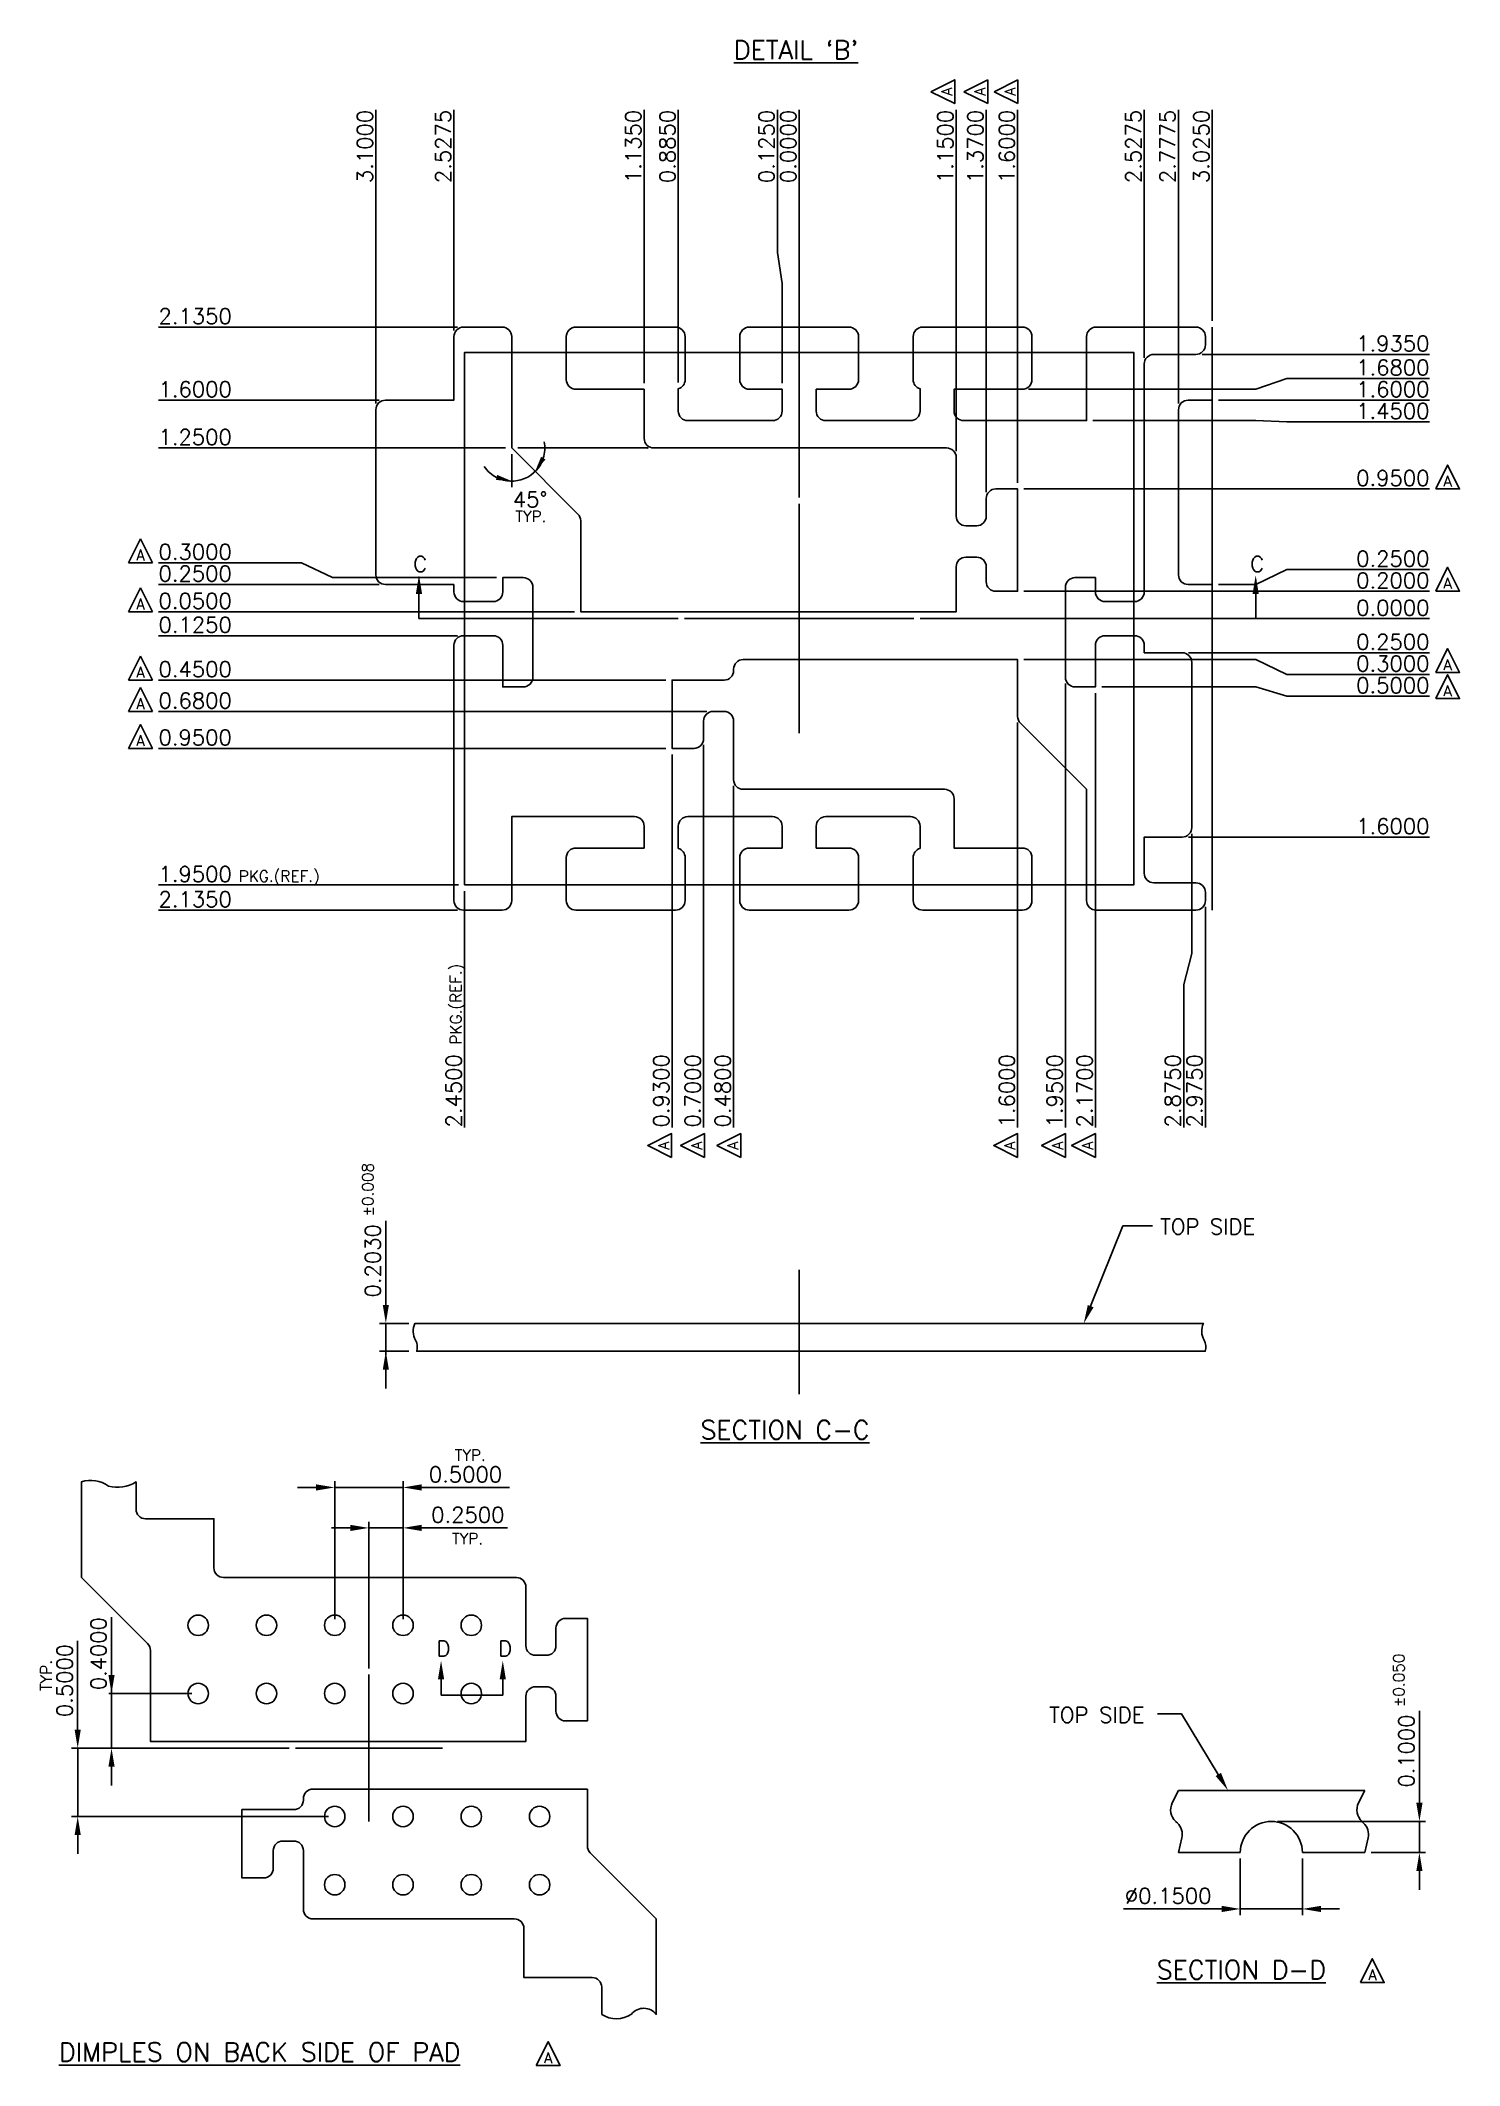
# Model space of a CAD drawing. Extents: x 289 to 518, y 56 to 382.
import ezdxf
from ezdxf.enums import TextEntityAlignment as Align
from ezdxf.lldxf.tags import DXFTag

# ---------------------------------------------------------------- set-up
doc = ezdxf.new("R2010")
doc.units = 0
doc.header["$LTSCALE"] = 8
doc.header["$MEASUREMENT"] = 0
for name, color, linetype in [('CEN', 2, 'CENTER'), ('COIN-LINE', 4, 'Continuous'), ('DIM', 7, 'Continuous'), ('LF-LINE', 1, 'Continuous'), ('PKG-OUT', 3, 'HIDDEN')]:
    doc.layers.add(name, color=color, linetype=linetype)
doc.styles.add('ROMANS', font='romans', dxfattribs={"height": 2.5})
doc.styles.add('SIMPLEX', font='SIMPLEX.shx', dxfattribs={"height": 3})
tags = doc.linetypes.add('CENTER', pattern=[2, 1.25, -0.25, 0.25, -0.25]).pattern_tags.tags
tags[10:11] = [DXFTag(74, 4), DXFTag(75, 0), DXFTag(340, '0'), DXFTag(46, 1.0), DXFTag(50, 0.0), DXFTag(44, 0.0), DXFTag(45, 0.0)]
tags[8:9] = [DXFTag(74, 4), DXFTag(75, 0), DXFTag(340, '0'), DXFTag(46, 1.0), DXFTag(50, 0.0), DXFTag(44, 0.0), DXFTag(45, 0.0)]
tags[6:7] = [DXFTag(74, 4), DXFTag(75, 0), DXFTag(340, '0'), DXFTag(46, 1.0), DXFTag(50, 0.0), DXFTag(44, 0.0), DXFTag(45, 0.0)]
tags[4:5] = [DXFTag(74, 4), DXFTag(75, 0), DXFTag(340, '0'), DXFTag(46, 1.0), DXFTag(50, 0.0), DXFTag(44, 0.0), DXFTag(45, 0.0)]
tags = doc.linetypes.add('HIDDEN', pattern=[0.375, 0.25, -0.125]).pattern_tags.tags
tags[6:7] = [DXFTag(74, 4), DXFTag(75, 0), DXFTag(340, '0'), DXFTag(46, 1.0), DXFTag(50, 0.0), DXFTag(44, 0.0), DXFTag(45, 0.0)]
tags[4:5] = [DXFTag(74, 4), DXFTag(75, 0), DXFTag(340, '0'), DXFTag(46, 1.0), DXFTag(50, 0.0), DXFTag(44, 0.0), DXFTag(45, 0.0)]

# ---------------------------------------------------------------- blocks, each defined once
blk = doc.blocks.new('INT3')
for points in [[(-2.528, 0.25), (-2.528, 0.195, 0.414214), (-2.458, 0.125), (-2.24, 0.125, 0.414214), (-2.17, 0.195), (-2.17, 0.3), (-2.02, 0.3, -0.414214), (-1.95, 0.23), (-1.95, -0.43, -0.414214), (-2.02, -0.5), (-2.17, -0.5), (-2.17, -0.195, 0.414214), (-2.24, -0.125), (-2.458, -0.125, 0.414214), (-2.528, -0.195), (-2.528, -2.065, 0.414214), (-2.458, -2.135), (-2.175, -2.135, 0.414214), (-2.105, -2.065), (-2.105, -1.45), (-1.205, -1.45, -0.414214), (-1.135, -1.52), (-1.135, -1.68), (-1.635, -1.68, 0.414214), (-1.705, -1.75), (-1.705, -2.065, 0.414214), (-1.635, -2.135), (-0.905, -2.135, 0.414214), (-0.835, -2.065), (-0.835, -1.75, 0.331679), (-0.885, -1.683), (-0.885, -1.52, -0.414214), (-0.815, -1.45), (-0.195, -1.45, -0.414214), (-0.125, -1.52), (-0.125, -1.68), (-0.365, -1.68, 0.414214), (-0.435, -1.75), (-0.435, -2.065, 0.414214), (-0.365, -2.135), (0.365, -2.135, 0.414214), (0.435, -2.065), (0.435, -1.75, 0.414214), (0.365, -1.68), (0.125, -1.68), (0.125, -1.52, -0.414214), (0.195, -1.45), (0.815, -1.45, -0.414214), (0.885, -1.52), (0.885, -1.683, 0.331679), (0.835, -1.75), (0.835, -2.065, 0.414214), (0.905, -2.135), (1.635, -2.135, 0.414214), (1.705, -2.065), (1.705, -1.75, 0.414214), (1.635, -1.68), (1.135, -1.68), (1.135, -1.32, 0.414214), (1.065, -1.25), (-0.41, -1.25, -0.414214), (-0.48, -1.18), (-0.48, -0.75, 0.414214), (-0.55, -0.68), (-0.63, -0.68, 0.414214), (-0.7, -0.75), (-0.7, -0.88, -0.414214), (-0.77, -0.95), (-0.93, -0.95), (-0.93, -0.45), (-0.55, -0.45, 0.414214), (-0.48, -0.38), (-0.48, -0.37, -0.414214), (-0.41, -0.3), (1.6, -0.3), (1.6, -0.716, 0.198912), (1.621, -0.766), (2.105, -1.25), (2.105, -2.065, 0.414214), (2.175, -2.135), (2.905, -2.135, 0.414214), (2.975, -2.065), (2.975, -2.005, 0.414214), (2.905, -1.935), (2.597, -1.935, -0.414214), (2.527, -1.865), (2.527, -1.6), (2.805, -1.6, 0.414214), (2.875, -1.53), (2.875, -0.32, 0.414214), (2.805, -0.25), (2.527, -0.25), (2.527, -0.195, 0.414214), (2.457, -0.125), (2.24, -0.125, 0.414214), (2.17, -0.195), (2.17, -0.5), (2.02, -0.5, -0.414214), (1.95, -0.43), (1.95, 0.23, -0.414214), (2.02, 0.3), (2.17, 0.3), (2.17, 0.195, 0.414214), (2.24, 0.125), (2.457, 0.125, 0.414214), (2.527, 0.195), (2.527, 1.865, -0.414214), (2.597, 1.935), (2.905, 1.935, 0.414214), (2.975, 2.005), (2.975, 2.065, 0.414214), (2.905, 2.135), (2.175, 2.135, 0.414214), (2.105, 2.065), (2.105, 1.45), (1.205, 1.45, -0.414214), (1.135, 1.52), (1.135, 1.68), (1.635, 1.68, 0.414214), (1.705, 1.75), (1.705, 2.065, 0.414214), (1.635, 2.135), (0.905, 2.135, 0.414214), (0.835, 2.065), (0.835, 1.75, 0.331679), (0.885, 1.683), (0.885, 1.52, -0.414214), (0.815, 1.45), (0.195, 1.45, -0.414214), (0.125, 1.52), (0.125, 1.68), (0.365, 1.68, 0.414214), (0.435, 1.75), (0.435, 2.065, 0.414214), (0.365, 2.135), (-0.365, 2.135, 0.414214), (-0.435, 2.065), (-0.435, 1.75, 0.414214), (-0.365, 1.68), (-0.125, 1.68), (-0.125, 1.52, -0.414214), (-0.195, 1.45), (-0.815, 1.45, -0.414214), (-0.885, 1.52), (-0.885, 1.683, 0.331679), (-0.835, 1.75), (-0.835, 2.065, 0.414214), (-0.905, 2.135), (-1.635, 2.135, 0.414214), (-1.705, 2.065), (-1.705, 1.75, 0.414214), (-1.635, 1.68), (-1.135, 1.68), (-1.135, 1.32, 0.414214), (-1.065, 1.25), (1.08, 1.25, -0.414214), (1.15, 1.18), (1.15, 0.75, 0.414214), (1.22, 0.68), (1.3, 0.68, 0.414214), (1.37, 0.75), (1.37, 0.88, -0.414214), (1.44, 0.95), (1.6, 0.95), (1.6, 0.2), (1.44, 0.2, -0.414214), (1.37, 0.27), (1.37, 0.38, 0.414214), (1.3, 0.45), (1.22, 0.45, 0.414214), (1.15, 0.38), (1.15, 0.05), (-1.6, 0.05), (-1.6, 0.716, 0.198912), (-1.621, 0.766), (-2.105, 1.25), (-2.105, 2.065, 0.414214), (-2.175, 2.135), (-2.458, 2.135, 0.414214), (-2.528, 2.065), (-2.528, 1.6), (-3.03, 1.6, 0.414214), (-3.1, 1.53), (-3.1, 0.32, 0.414214), (-3.03, 0.25), (-2.528, 0.25)], [(3.025, 0.25), (2.848, 0.25, -0.414214), (2.778, 0.32), (2.778, 1.53, -0.414214), (2.848, 1.6), (3.025, 1.6)]]:
    blk.add_lwpolyline(points, format="xyb")
at = {"layer": 'PKG-OUT'}
blk.add_lwpolyline([(-2.45, -1.95), (-2.45, 1.95), (2.45, 1.95), (2.45, -1.95)], close=True, dxfattribs=at)

msp = doc.modelspace()

# ---------------------------------------------------------------- linework, layer by layer
at = {"layer": 'CEN'}
for p, q in [((477.87, 336.3), (477.87, 242.36)), ((411.32, 270.85), (411.32, 307.82)), ((429.8, 289.33), (392.83, 289.33)), ((411.32, 184.42), (411.32, 164.39)), ((342, 95.5), (342, 119.19)), ((353.84, 107.34), (330.16, 107.34))]:
    msp.add_line(p, q, dxfattribs=at)
at = {"layer": 'COIN-LINE'}
for p, q in [((437.86, 374.22), (441.7, 376.14)), ((441.7, 376.14), (441.7, 372.3)), ((442.73, 374.22), (446.57, 376.14)), ((446.57, 376.14), (446.57, 372.3)), ((441.7, 372.3), (437.86, 374.22)), ((446.57, 372.3), (442.73, 374.22)), ((343.12, 343.3), (343.12, 348.3)), ((355.71, 343.3), (355.71, 348.3)), ((386.35, 343.3), (386.35, 348.3)), ((391.85, 343.3), (391.85, 348.3)), ((408.57, 343.3), (407.82, 348.3)), ((411.32, 343.3), (411.32, 348.3)), ((436.62, 343.3), (436.62, 348.3)), ((441.46, 343.3), (441.46, 348.3)), ((446.52, 343.3), (446.52, 348.3)), ((466.92, 343.3), (466.92, 348.3)), ((472.42, 343.3), (472.42, 348.3)), ((477.87, 343.3), (477.87, 348.3)), ((336.12, 336.3), (331.12, 336.3)), ((484.87, 331.9), (489.87, 331.9)), ((484.87, 326.29), (489.87, 328.03)), ((336.12, 324.53), (331.12, 324.53)), ((484.87, 324.53), (489.87, 324.53)), ((484.87, 321.23), (489.87, 321.03)), ((336.12, 316.83), (331.12, 316.83)), ((484.87, 310.23), (489.87, 310.23)), ((303.28, 298.33), (305.2, 302.17)), ((305.2, 302.17), (307.12, 298.33)), ((307.12, 298.33), (303.28, 298.33)), ((336.12, 295.93), (331.12, 298.33)), ((484.87, 294.83), (489.87, 297.23)), ((303.28, 290.43), (305.2, 294.27)), ((305.2, 294.27), (307.12, 290.43)), ((336.12, 294.83), (331.12, 294.83)), ((484.87, 293.73), (489.87, 293.73)), ((307.12, 290.43), (303.28, 290.43)), ((336.12, 290.43), (331.12, 290.43)), ((484.87, 289.33), (489.87, 289.33)), ((336.12, 286.58), (331.12, 286.58)), ((303.28, 279.43), (305.2, 283.27)), ((305.2, 283.27), (307.12, 279.43)), ((484.87, 283.83), (489.87, 283.83)), ((484.87, 282.73), (489.87, 280.33)), ((307.12, 279.43), (303.28, 279.43)), ((303.28, 274.37), (305.2, 278.21)), ((305.2, 278.21), (307.12, 274.37)), ((336.12, 279.43), (331.12, 279.43)), ((484.87, 278.33), (489.87, 276.83)), ((307.12, 274.37), (303.28, 274.37)), ((336.12, 274.37), (331.12, 274.37)), ((336.12, 268.43), (331.12, 268.43)), ((484.87, 254.13), (489.87, 254.13)), ((336.12, 246.43), (331.12, 246.43)), ((336.12, 242.36), (331.12, 242.36)), ((357.42, 235.36), (357.42, 230.36)), ((390.86, 235.36), (390.86, 230.36)), ((395.92, 235.36), (395.92, 230.36)), ((400.76, 235.36), (400.76, 230.36)), ((446.52, 235.36), (446.52, 230.36)), ((454.22, 235.36), (454.22, 230.36)), ((459.06, 235.36), (459.06, 230.36)), ((474.57, 235.36), (473.27, 230.36)), ((476.77, 235.36), (476.77, 230.36))]:
    msp.add_line(p, q, dxfattribs=at)
for points in [[(432.54, 374.22), (436.38, 376.14), (436.38, 372.3)], [(513.87, 310.24), (515.79, 314.08), (517.71, 310.24)], [(513.87, 293.77), (515.79, 297.61), (517.71, 293.77)], [(513.87, 280.65), (515.79, 284.49), (517.71, 280.65)], [(513.87, 276.44), (515.79, 280.28), (517.71, 276.44)], [(303.28, 268.43), (305.2, 272.27), (307.12, 268.43)], [(390.78, 202.52), (386.94, 204.44), (390.78, 206.36)], [(396.07, 202.52), (392.23, 204.44), (396.07, 206.36)], [(401.91, 202.52), (398.07, 204.44), (401.91, 206.36)], [(446.52, 202.52), (442.68, 204.44), (446.52, 206.36)], [(454.22, 202.52), (450.38, 204.44), (454.22, 206.36)], [(459.06, 202.52), (455.22, 204.44), (459.06, 206.36)], [(501.74, 69.58), (503.66, 73.42), (505.58, 69.58)], [(368.97, 56.21), (370.89, 60.05), (372.81, 56.21)]]:
    msp.add_lwpolyline(points, close=True, dxfattribs=at)
msp.add_lwpolyline([(349.53, 173.07, -0.251861), (349.41, 175.77), (476.45, 175.77, 0.251861), (476.57, 173.07, -0.197885), (476.74, 171.3), (349.7, 171.3, 0.197885)], format="xyb", close=True, dxfattribs=at)
at = {"layer": 'DIM'}
for p, q in [((343.12, 348.3), (343.12, 371.3)), ((355.71, 348.3), (355.71, 371.3)), ((386.35, 348.3), (386.35, 371.3)), ((391.85, 348.3), (391.85, 371.3)), ((407.82, 348.3), (407.82, 371.3)), ((411.32, 348.3), (411.32, 371.3)), ((436.62, 348.3), (436.62, 371.3)), ((441.46, 348.3), (441.46, 371.3)), ((446.52, 348.3), (446.52, 371.3)), ((466.92, 348.3), (466.92, 371.3)), ((472.42, 348.3), (472.42, 371.3)), ((477.87, 348.3), (477.87, 371.3)), ((343.12, 323.99), (343.12, 343.3)), ((355.71, 335.76), (355.71, 343.3)), ((386.35, 327.29), (386.35, 343.3)), ((391.85, 327.36), (391.85, 343.3)), ((408.57, 327.29), (408.57, 343.3)), ((411.32, 308.82), (411.32, 343.3)), ((436.62, 316.29), (436.62, 343.3)), ((441.46, 309.69), (441.46, 343.3)), ((446.52, 311.23), (446.52, 343.3)), ((466.92, 331.36), (466.92, 343.3)), ((472.42, 323.99), (472.42, 343.3)), ((477.87, 337.3), (477.87, 343.3)), ((331.12, 336.3), (308.12, 336.3)), ((356.25, 336.3), (336.12, 336.3)), ((476.23, 331.9), (484.87, 331.9)), ((489.87, 331.9), (512.87, 331.9)), ((448.29, 326.29), (484.87, 326.29)), ((489.87, 328.03), (512.87, 328.03)), ((331.12, 324.53), (308.12, 324.53)), ((343.66, 324.53), (336.12, 324.53)), ((478.87, 324.53), (484.87, 324.53)), ((489.87, 324.53), (512.87, 324.53)), ((458.63, 321.23), (484.87, 321.23)), ((489.87, 321.03), (512.87, 321.03)), ((331.12, 316.83), (308.12, 316.83)), ((364.01, 316.83), (336.12, 316.83)), ((386.89, 316.83), (366.01, 316.83)), ((365.01, 315.83), (365.01, 310.49)), ((447.52, 310.23), (484.87, 310.23)), ((489.87, 310.23), (512.87, 310.23)), ((331.12, 298.33), (308.12, 298.33)), ((489.87, 297.23), (512.87, 297.23)), ((331.12, 294.83), (308.12, 294.83)), ((362.58, 295.93), (336.12, 295.93)), ((343.66, 294.83), (336.12, 294.83)), ((350.07, 289.33), (350.07, 295.58)), ((447.52, 293.73), (484.87, 293.73)), ((478.87, 294.83), (484.87, 294.83)), ((484.87, 289.33), (484.87, 295.58)), ((489.87, 293.73), (512.87, 293.73)), ((331.12, 290.43), (308.12, 290.43)), ((375.12, 290.43), (336.12, 290.43)), ((350.07, 289.33), (391.83, 289.33)), ((430.8, 289.33), (484.87, 289.33)), ((489.87, 289.33), (512.87, 289.33)), ((331.12, 286.58), (308.12, 286.58)), ((356.25, 286.58), (336.12, 286.58)), ((447.52, 282.73), (484.87, 282.73)), ((474.03, 283.83), (484.87, 283.83)), ((489.87, 283.83), (512.87, 283.83)), ((331.12, 279.43), (308.12, 279.43)), ((389.86, 279.43), (336.12, 279.43)), ((454.22, 278.87), (454.22, 235.36)), ((459.06, 277.33), (459.06, 235.36)), ((460.06, 278.33), (484.87, 278.33)), ((489.87, 280.33), (512.87, 280.33)), ((331.12, 274.37), (308.12, 274.37)), ((396.46, 274.37), (336.12, 274.37)), ((489.87, 276.83), (512.87, 276.83)), ((446.52, 272.58), (446.52, 235.36)), ((331.12, 268.43), (308.12, 268.43)), ((389.86, 268.43), (336.12, 268.43)), ((395.92, 268.97), (395.92, 235.36)), ((390.86, 267.43), (390.86, 235.36)), ((400.76, 262.37), (400.76, 235.36)), ((474.57, 254.67), (474.57, 235.36)), ((474.03, 254.13), (484.87, 254.13)), ((489.87, 254.13), (512.87, 254.13)), ((331.12, 246.43), (308.12, 246.43)), ((356.42, 246.43), (336.12, 246.43)), ((357.42, 245.43), (357.42, 235.36)), ((331.12, 242.36), (308.12, 242.36)), ((356.25, 242.36), (336.12, 242.36)), ((476.77, 242.9), (476.77, 235.36)), ((357.42, 230.36), (357.42, 207.36)), ((390.86, 230.36), (390.86, 207.36)), ((395.92, 230.36), (395.92, 207.36)), ((400.76, 230.36), (400.76, 207.36)), ((446.52, 230.36), (446.52, 207.36)), ((454.22, 230.36), (454.22, 207.36)), ((459.06, 230.36), (459.06, 207.36)), ((473.27, 230.36), (473.27, 207.36)), ((476.77, 230.36), (476.77, 207.36)), ((344.73, 178.77), (344.73, 192.33)), ((458.28, 178.55), (463.47, 191.51)), ((463.47, 191.51), (468.25, 191.51)), ((348.44, 175.77), (343.73, 175.77)), ((344.73, 170.69), (344.73, 175.77)), ((348.41, 171.3), (343.73, 171.3)), ((344.73, 168.3), (344.73, 165.3)), ((336.5, 150.35), (336.5, 128.14)), ((347.5, 128.14), (347.5, 150.35)), ((333.5, 149.35), (330.5, 149.35)), ((347.5, 149.35), (336.5, 149.35)), ((350.5, 149.35), (364.63, 149.35)), ((342, 120.19), (342, 143.83)), ((339, 142.83), (336, 142.83)), ((342, 142.83), (347.5, 142.83)), ((347.5, 143.46), (347.5, 128.14)), ((350.5, 142.83), (364.34, 142.83)), ((300.54, 115.84), (300.54, 128.46)), ((295.06, 110.24), (295.06, 124.61)), ((353.63, 118.43), (353.63, 115.88)), ((363.57, 118.43), (363.57, 115.88)), ((313.5, 116.14), (300.08, 116.14)), ((300.54, 116.14), (300.54, 107.34)), ((353.63, 115.88), (363.57, 115.88)), ((511.25, 98.54), (511.25, 113.33)), ((329.16, 107.34), (294.09, 107.34)), ((295.09, 107.34), (295.09, 96.34)), ((329.16, 107.34), (300.08, 107.34)), ((300.54, 104.34), (300.54, 101.34)), ((335.5, 96.34), (294.09, 96.34)), ((488.39, 95.54), (512.25, 95.54)), ((511.25, 90.54), (511.25, 95.54)), ((295.09, 93.34), (295.09, 90.34)), ((482.39, 89.54), (482.39, 80.44)), ((492.39, 89.54), (492.39, 80.44)), ((503.46, 90.54), (512.25, 90.54)), ((511.25, 87.54), (511.25, 84.54)), ((479.39, 81.44), (463.6, 81.44)), ((492.39, 81.44), (482.39, 81.44)), ((495.39, 81.44), (498.39, 81.44))]:
    msp.add_line(p, q, dxfattribs=at)
msp.add_lwpolyline([(478.85, 103.11), (472.93, 112.85), (469.06, 112.85)], dxfattribs=at)
for start, end in [(342.0422, 10.7582), (214.2418, 242.9578), (242.9578, 342.0422)]:
    msp.add_arc((365.01, 316.83), 5.35, start, end, dxfattribs=at)
msp.add_point((386.89, 316.83), dxfattribs=at)
for points in [[(368.79, 313.05), (369.74, 315.4), (370.45, 314.97)], [(365.01, 311.49), (362.48, 311.67), (362.67, 312.48)], [(350.07, 296.31), (349.57, 293.31), (350.57, 293.31)], [(484.87, 296.31), (484.37, 293.31), (485.37, 293.31)], [(344.23, 178.77), (345.23, 178.77), (344.73, 175.77)], [(457.17, 175.77), (458.75, 178.37), (457.82, 178.74)], [(344.23, 168.3), (345.23, 168.3), (344.73, 171.3)], [(336.5, 149.35), (333.5, 149.85), (333.5, 148.85)], [(347.5, 149.35), (350.5, 149.85), (350.5, 148.85)], [(342, 142.83), (339, 142.33), (339, 143.33)], [(347.5, 142.83), (350.5, 142.33), (350.5, 143.33)], [(353.13, 118.43), (354.13, 118.43), (353.63, 121.43)], [(363.07, 118.43), (364.07, 118.43), (363.57, 121.43)], [(300.54, 116.14), (301.04, 119.14), (300.04, 119.14)], [(353.75, 120.32), (353.81, 120.32), (353.78, 120.5)], [(363.69, 120.32), (363.75, 120.32), (363.72, 120.5)], [(295.09, 107.34), (295.59, 110.34), (294.59, 110.34)], [(300.54, 107.34), (301.04, 104.34), (300.04, 104.34)], [(480.41, 100.54), (479.28, 103.37), (478.42, 102.85)], [(511.25, 95.54), (511.75, 98.54), (510.75, 98.54)], [(295.09, 96.34), (295.59, 93.34), (294.59, 93.34)], [(511.25, 90.54), (511.75, 87.54), (510.75, 87.54)], [(479.39, 81.94), (479.39, 80.94), (482.39, 81.44)], [(495.39, 81.94), (495.39, 80.94), (492.39, 81.44)]]:
    msp.add_solid(points, dxfattribs=at)
at = {"layer": 'LF-LINE'}
for p, q in [((472.46, 100.54), (471.43, 98.51)), ((502.46, 100.54), (472.46, 100.54)), ((501.43, 98.51), (502.46, 100.54)), ((471.96, 95.55), (472.25, 95.29)), ((502.25, 95.29), (501.96, 95.55)), ((472.99, 92.91), (472.46, 90.54)), ((502.46, 90.54), (502.99, 92.91)), ((472.46, 90.54), (482.39, 90.54)), ((492.39, 90.54), (502.46, 90.54))]:
    msp.add_line(p, q, dxfattribs=at)
for points in [[(306.03, 144.3), (317.03, 144.3), (317.03, 136.38, 0.414214), (318.57, 134.84), (365.76, 134.84, -0.414214), (367.3, 133.3), (367.3, 123.84, 0.414214), (368.84, 122.3), (370.6, 122.3, 0.414214), (372.14, 123.84), (372.14, 126.7, -0.414214), (373.68, 128.24), (377.2, 128.24), (377.2, 111.74), (373.68, 111.74, -0.414214), (372.14, 113.28), (372.14, 115.7, 0.414214), (370.6, 117.24), (368.84, 117.24, 0.414214), (367.3, 115.7), (367.3, 108.44), (306.8, 108.44), (306.8, 123.1, 0.198912), (306.35, 124.19), (295.69, 134.84), (295.69, 150.24, -0.239044), (300.06, 149.58, 0.211915), (304.49, 150.24), (304.49, 145.84, 0.414214)], [(377.2, 100.74), (377.2, 91.59, 0.198912), (377.65, 90.5), (388.31, 79.84), (388.31, 64.44, 0.484227), (384.3, 64.49, -0.296153), (379.51, 64.44), (379.51, 68.84, 0.414214), (377.97, 70.38), (366.97, 70.38), (366.97, 78.3, 0.414214), (365.43, 79.84), (332.98, 79.84, -0.414214), (331.44, 81.38), (331.44, 90.84, 0.414214), (329.9, 92.38), (328.14, 92.38, 0.414214), (326.6, 90.84), (326.6, 87.98, -0.414214), (325.06, 86.44), (321.54, 86.44), (321.54, 97.44), (329.9, 97.44, 0.414214), (331.44, 98.98), (331.44, 99.2, -0.414214), (332.98, 100.74)]]:
    msp.add_lwpolyline(points, format="xyb", close=True, dxfattribs=at)
for centre, radius, start, end in [((473.67, 97.39), 2.5, 153.18, 227.132), ((503.67, 97.39), 2.5, 153.18, 227.132), ((470.55, 93.45), 2.5, 347.3561, 47.132), ((487.39, 90.54), 5, 360, 180), ((500.55, 93.45), 2.5, 347.3561, 47.132)]:
    msp.add_arc(centre, radius, start, end, dxfattribs=at)
at = {"layer": 'PKG-OUT'}
for centre in [(314.5, 127.14), (325.5, 127.14), (336.5, 127.14), (347.5, 127.14), (358.5, 127.14), (314.5, 116.14), (325.5, 116.14), (336.5, 116.14), (347.5, 116.14), (358.5, 116.14), (336.5, 96.34), (347.5, 96.34), (358.5, 96.34), (369.5, 96.34), (336.5, 85.34), (347.5, 85.34), (358.5, 85.34), (369.5, 85.34)]:
    msp.add_circle(centre, 1.65, dxfattribs=at)

# ---------------------------------------------------------------- block references
at = {"layer": 'LF-LINE', "xscale": 22, "yscale": 22, "zscale": 22}
msp.add_blockref('INT3', (411.32, 289.33), dxfattribs=at)

# ---------------------------------------------------------------- texts
at = {"layer": 'COIN-LINE', "style": 'SIMPLEX'}
for p in [(435.99, 373.57), (441.32, 373.57), (446.18, 373.57), (390.39, 203.79), (395.68, 203.79), (401.52, 203.79), (446.13, 203.79), (453.83, 203.79), (458.67, 203.79)]:
    msp.add_text('A', height=1.73, rotation=90, dxfattribs=at).set_placement(p)
for p in [(515.13, 310.62), (304.54, 298.72), (515.13, 294.16), (304.54, 290.82), (304.54, 279.82), (515.13, 281.04), (515.13, 276.82), (304.54, 274.76), (304.54, 268.82), (503.01, 69.97), (370.23, 56.6)]:
    msp.add_text('A', height=1.73, dxfattribs=at).set_placement(p)
at = {"layer": 'DIM', "style": 'SIMPLEX'}
for s, p in [('3.1000', (342.62, 371.3)), ('2.5275', (355.21, 371.3)), ('1.1350', (385.85, 371.3)), ('0.8850', (391.35, 371.3)), ('0.1250', (407.32, 371.3)), ('0.0000', (410.82, 371.3)), ('1.1500', (436.12, 371.3)), ('1.3700', (440.96, 371.3)), ('1.6000', (446.02, 371.3)), ('2.5275', (466.42, 371.3)), ('2.7775', (471.92, 371.3)), ('3.0250', (477.37, 371.3))]:
    msp.add_text(s, height=2.5, rotation=90, dxfattribs=at).set_placement(p, align=Align.RIGHT)
for s, height, p in [('2.1350', 2.5, (308.12, 336.8)), ('1.6000', 2.5, (308.12, 325.03)), ('1.2500', 2.5, (308.12, 317.33)), ('0.3000', 2.5, (308.12, 298.83)), ('0.2500', 2.5, (308.12, 295.33)), ('C', 2.5, (349.16, 296.87)), ('C', 2.5, (483.96, 296.87)), ('0.0500', 2.5, (308.12, 290.93)), ('0.1250', 2.5, (308.12, 287.08)), ('0.4500', 2.5, (308.12, 279.93)), ('0.6800', 2.5, (308.12, 274.87)), ('0.9500', 2.5, (308.12, 268.93)), ('1.9500', 2.5, (308.12, 246.93)), ('PKG.(REF.)', 1.8, (321.03, 246.93)), ('2.1350', 2.5, (308.12, 242.86)), ('TOP SIDE', 2.5, (451.61, 111.45))]:
    msp.add_text(s, height=height, dxfattribs=at).set_placement(p)
for s, p in [('1.9350', (512.87, 332.4)), ('1.6800', (512.87, 328.53)), ('1.6000', (512.87, 325.03)), ('1.4500', (512.87, 321.53)), ('0.9500', (512.87, 310.73)), ('0.2500', (512.87, 297.73)), ('0.2000', (512.87, 294.23)), ('0.0000', (512.87, 289.83)), ('0.2500', (512.87, 284.33)), ('0.3000', (512.87, 280.83)), ('0.5000', (512.87, 277.33)), ('1.6000', (512.87, 254.63))]:
    msp.add_text(s, height=2.5, dxfattribs=at).set_placement(p, align=Align.RIGHT)
for s, height, p in [('PKG.(REF.)', 1.8, (356.92, 220.71)), ('2.4500', 2.5, (356.92, 207.36)), ('0.9300', 2.5, (390.36, 207.36)), ('0.7000', 2.5, (395.42, 207.36)), ('0.4800', 2.5, (400.26, 207.36)), ('1.6000', 2.5, (446.02, 207.36)), ('1.9500', 2.5, (453.72, 207.36)), ('2.1700', 2.5, (458.56, 207.36)), ('2.8750', 2.5, (472.77, 207.36)), ('2.9750', 2.5, (476.27, 207.36)), ('%%p0.008', 1.8, (342.73, 192.99))]:
    msp.add_text(s, height=height, rotation=90, dxfattribs=at).set_placement(p)
for p in [(352.89, 123.39), (362.83, 123.39)]:
    msp.add_text('D', height=2.5, dxfattribs=at).set_placement(p, align=Align.MIDDLE_LEFT)
for s, insert, char_height, attachment_point in [('\\A1;45%%d', (367.99, 308.53), 2.5, 5), ('TYP.', (368.09, 305.8), 1.8, 5), ('TOP SIDE', (469.47, 191.37), 2.5, 4), ('TYP.', (358.32, 154.54), 1.8, 5), ('0.5000', (357.57, 151.45), 2.5, 5), ('0.2500', (357.94, 144.93), 2.5, 5), ('TYP.', (357.89, 141.1), 1.8, 5), ('%%C0.1500', (470.76, 83.54), 2.5, 5)]:
    msp.add_mtext(s, dxfattribs=dict(at, insert=insert, char_height=char_height, attachment_point=attachment_point))
at = {"layer": 'DIM', "attachment_point": 5, "rotation": 90, "style": 'SIMPLEX'}
for s, insert, char_height in [('\\A1;0.2030', (342.63, 185.86), 2.5), ('0.4000', (298.44, 122.56), 2.5), ('TYP.', (290, 119.06), 1.8), ('0.5000', (292.99, 118.23), 2.5), ('%%P0.050', (507.93, 118.26), 1.8), ('0.1000', (509.15, 106.88), 2.5)]:
    msp.add_mtext(s, dxfattribs=dict(at, insert=insert, char_height=char_height))
at = {"layer": 'LF-LINE'}
for s, style, p in [("%%UDETAIL `B'", 'ROMANS', (400.79, 379.48)), ('%%USECTION C-C', 'SIMPLEX', (395.42, 157.13)), ('%%USECTION D-D', 'SIMPLEX', (468.93, 70.14)), ('%%UDIMPLES ON BACK SIDE OF PAD', 'SIMPLEX', (292.05, 56.88))]:
    msp.add_text(s, height=3, dxfattribs=dict(at, style=style)).set_placement(p)

doc.saveas('drawing.dxf')
